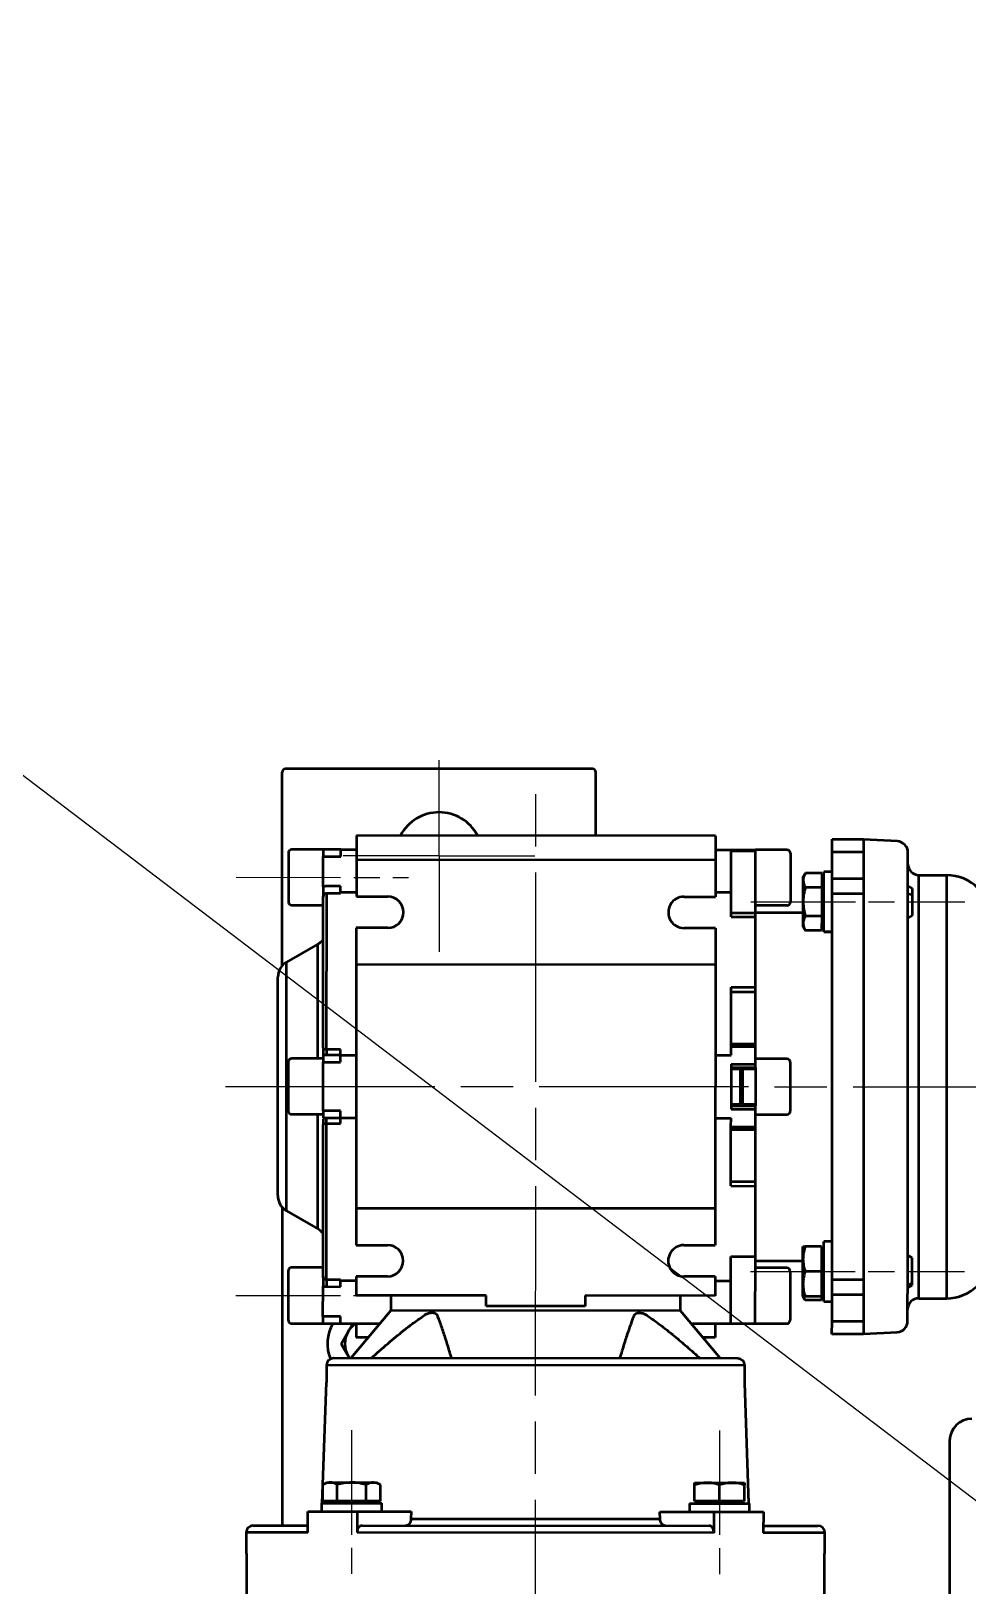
# Model space of a CAD drawing. Header units: millimetres. Extents: x 32504 to 36677, y 41990 to 42879.
# Drawn here: x 32698.2 to 32751.9, y 42175.8 to 42265 of the extents above; entities that cross this region are included whole.
import ezdxf

# ---------------------------------------------------------------- set-up
doc = ezdxf.new("R2010")
doc.units = ezdxf.units.MM
doc.linetypes.add('AM_ISO08W050', pattern=[18, 12, -1.5, 3, -1.5])
doc.linetypes.add('AM_ISO08W050x2', pattern=[9, 6, -0.75, 1.5, -0.75])
for name, color, linetype, lineweight in [('AM_5', 3, 'Continuous', 25), ('Duong_tam', 4, 'AM_ISO08W050', 25), ('Net_dam', 7, 'Continuous', 50)]:
    doc.layers.add(name, color=color, linetype=linetype, lineweight=lineweight)

msp = doc.modelspace()

# ---------------------------------------------------------------- linework, layer by layer
at = {"layer": 'AM_5'}
msp.add_line((32641.5954, 42265.0027), (32760.4211, 42174.5214), dxfattribs=at)
at = {"layer": 'Duong_tam', "linetype": 'AM_ISO08W050x2'}
for p, q in [((32721.5527, 42217.666), (32721.5527, 42223.166)), ((32721.5527, 42217.666), (32716.0527, 42217.666)), ((32721.5527, 42217.666), (32727.0527, 42217.666)), ((32721.5527, 42217.666), (32721.5527, 42212.166)), ((32709.91, 42216.434), (32719.81, 42216.4289)), ((32739.4411, 42215.0254), (32751.7117, 42215.0191)), ((32739.4302, 42193.8122), (32751.7008, 42193.8059)), ((32709.8976, 42192.434), (32721.7976, 42192.4279)), ((32716.5403, 42184.6987), (32716.5403, 42175.8306)), ((32737.6439, 42184.6879), (32737.6439, 42175.8197))]:
    msp.add_line(p, q, dxfattribs=at)
at = {"layer": 'Duong_tam'}
for p, q in [((32727.0576, 42114.7015), (32727.1128, 42221.8251)), ((32709.3038, 42204.4343), (32828.2788, 42204.373))]:
    msp.add_line(p, q, dxfattribs=at)
at = {"layer": 'Net_dam'}
for p, q in [((32712.5527, 42211.3567), (32712.5527, 42222.466)), ((32730.3527, 42222.666), (32712.7527, 42222.666)), ((32730.5527, 42218.8234), (32730.5527, 42222.466)), ((32716.8112, 42218.8304), (32716.8105, 42217.4304)), ((32737.4112, 42218.8198), (32716.8112, 42218.8304)), ((32737.4112, 42218.8198), (32737.4105, 42217.4198)), ((32744.1107, 42217.8983), (32744.1111, 42218.6164)), ((32744.1111, 42218.6164), (32745.9111, 42218.6155)), ((32745.9111, 42218.6155), (32745.9107, 42217.8974)), ((32747.8493, 42218.5005), (32745.9111, 42218.6031)), ((32712.9107, 42217.8325), (32712.9093, 42215.0325)), ((32712.9107, 42217.8325), (32712.9103, 42217.1325)), ((32714.9108, 42218.0314), (32713.1108, 42218.0324)), ((32714.9097, 42215.8878), (32714.9106, 42217.6314)), ((32714.9108, 42218.0314), (32714.9106, 42217.6314)), ((32714.9106, 42217.6314), (32715.9106, 42217.6309)), ((32715.9108, 42218.0309), (32714.9108, 42218.0314)), ((32715.9106, 42217.6309), (32715.9108, 42218.0309)), ((32715.9108, 42218.0309), (32716.8108, 42218.0304)), ((32737.4108, 42218.0198), (32738.3108, 42218.0194)), ((32738.3089, 42214.3959), (32738.3108, 42217.9479)), ((32738.3108, 42217.9479), (32738.3108, 42218.0194)), ((32738.3108, 42218.0194), (32739.7108, 42218.0186)), ((32738.3108, 42217.9479), (32739.7108, 42217.9472)), ((32739.7089, 42214.3951), (32739.7108, 42217.9472)), ((32741.5108, 42218.0177), (32739.7108, 42218.0186)), ((32739.7108, 42217.9472), (32739.7108, 42218.0186)), ((32741.7107, 42217.8176), (32741.71, 42216.4176)), ((32744.1101, 42216.7424), (32744.1107, 42217.8983)), ((32744.1107, 42217.8983), (32745.9107, 42217.8974)), ((32745.9106, 42217.6708), (32745.9099, 42216.3418)), ((32745.9107, 42217.8974), (32745.9106, 42217.6708)), ((32748.4491, 42214.7175), (32748.4507, 42217.8661)), ((32716.8105, 42217.4304), (32716.8094, 42215.3304)), ((32737.4105, 42217.4198), (32716.8105, 42217.4304)), ((32737.4105, 42217.4198), (32737.4094, 42215.3198)), ((32742.5696, 42216.6736), (32742.4418, 42216.4526)), ((32743.5056, 42216.6731), (32742.5696, 42216.6736)), ((32743.5056, 42216.6731), (32743.5051, 42215.8482)), ((32743.6309, 42213.2987), (32743.6326, 42216.7504)), ((32744.1102, 42216.7502), (32743.6326, 42216.7504)), ((32744.1099, 42216.3427), (32744.1101, 42216.7424)), ((32749.0725, 42192.2694), (32749.0851, 42216.5582)), ((32749.0851, 42216.5582), (32750.6726, 42216.5574)), ((32750.6726, 42216.5574), (32750.66, 42192.2686)), ((32715.9097, 42215.9222), (32715.1097, 42215.9226)), ((32715.9095, 42215.5293), (32715.9097, 42215.9222)), ((32741.71, 42216.4176), (32741.7093, 42215.0176)), ((32742.4411, 42215.0238), (32742.4417, 42216.2612)), ((32742.4417, 42216.2612), (32742.4418, 42216.4526)), ((32743.5051, 42215.8482), (32742.5691, 42215.8487)), ((32743.5051, 42215.8482), (32743.5043, 42214.1984)), ((32743.6324, 42216.3091), (32743.5054, 42216.3092)), ((32744.1095, 42215.478), (32744.1099, 42216.3427)), ((32745.9099, 42216.3418), (32744.1099, 42216.3427)), ((32745.9099, 42216.3418), (32745.9095, 42215.4771)), ((32748.7121, 42215.8013), (32748.4497, 42215.9435)), ((32748.7119, 42215.4109), (32748.7121, 42215.8013)), ((32713.1092, 42214.8324), (32714.9092, 42214.8314)), ((32714.9049, 42206.6314), (32714.9094, 42215.3112)), ((32714.9244, 42215.3944), (32714.9094, 42215.3112)), ((32714.9105, 42215.3551), (32714.9242, 42215.394)), ((32715.1049, 42206.5561), (32715.1095, 42215.5298)), ((32715.1095, 42215.5298), (32715.9095, 42215.5293)), ((32715.9095, 42215.5866), (32716.8095, 42215.5862)), ((32716.8094, 42215.3304), (32718.6094, 42215.3295)), ((32735.6094, 42215.3208), (32737.4094, 42215.3198)), ((32737.4095, 42215.5755), (32738.3095, 42215.5751)), ((32741.5092, 42214.8177), (32739.7092, 42214.8186)), ((32742.4405, 42213.7865), (32742.4411, 42215.0238)), ((32744.0981, 42193.3547), (32744.1095, 42215.478)), ((32745.9095, 42215.4771), (32744.1095, 42215.478)), ((32745.9095, 42215.4771), (32745.8981, 42193.3538)), ((32748.7119, 42215.4109), (32748.4495, 42215.4821)), ((32748.7113, 42214.24), (32748.7119, 42215.4109)), ((32738.3088, 42214.1753), (32738.3089, 42214.3959)), ((32738.3088, 42214.1753), (32739.7088, 42214.1746)), ((32738.3089, 42214.3959), (32739.7089, 42214.3951)), ((32739.7067, 42210.1206), (32739.7088, 42214.1746)), ((32739.7088, 42214.1746), (32739.7089, 42214.3951)), ((32739.709, 42214.4186), (32742.4408, 42214.4172)), ((32743.5043, 42214.1984), (32742.5683, 42214.1989)), ((32743.5043, 42214.1984), (32743.5039, 42213.3735)), ((32748.4385, 42194.1108), (32748.4491, 42214.7175)), ((32748.4488, 42214.098), (32748.7113, 42214.24)), ((32716.8085, 42213.5304), (32716.8074, 42211.4304)), ((32718.6085, 42213.5295), (32716.8085, 42213.5304)), ((32737.4085, 42213.5198), (32735.6085, 42213.5208)), ((32737.4085, 42213.5198), (32737.4074, 42211.4198)), ((32742.4404, 42213.5951), (32742.4405, 42213.7865)), ((32742.4404, 42213.5951), (32742.5679, 42213.374)), ((32743.5039, 42213.3735), (32742.5679, 42213.374)), ((32743.5041, 42213.7374), (32743.6311, 42213.7374)), ((32743.6309, 42213.2987), (32744.1084, 42213.2984)), ((32744.1084, 42213.2984), (32743.6309, 42213.2987)), ((32714.608, 42212.6048), (32712.8075, 42211.5665)), ((32714.6046, 42206.0316), (32714.608, 42212.6048)), ((32712.8001, 42197.2985), (32712.8075, 42211.5665)), ((32716.8074, 42211.4304), (32716.8002, 42197.4305)), ((32737.4074, 42211.4198), (32716.8074, 42211.4304)), ((32737.4074, 42211.4198), (32737.4002, 42197.4198)), ((32712.3006, 42198.1648), (32712.307, 42210.7007)), ((32738.3051, 42206.8793), (32738.3066, 42209.8599)), ((32738.3066, 42209.8599), (32738.3067, 42210.1213)), ((32738.3066, 42209.8599), (32739.7066, 42209.8591)), ((32738.3067, 42210.1213), (32739.7067, 42210.1206)), ((32739.7051, 42206.8786), (32739.7066, 42209.8591)), ((32739.7066, 42209.8591), (32739.7067, 42210.1206)), ((32738.3047, 42206.2194), (32738.305, 42206.7261)), ((32738.305, 42206.7261), (32738.3051, 42206.8793)), ((32738.305, 42206.7261), (32739.705, 42206.7254)), ((32738.3051, 42206.8793), (32739.7051, 42206.8786)), ((32739.705, 42206.7254), (32739.7051, 42206.8786)), ((32714.9046, 42206.0314), (32713.1046, 42206.0324)), ((32714.9197, 42206.6021), (32714.9042, 42206.5369)), ((32714.9047, 42206.2314), (32714.9045, 42205.8314)), ((32715.9047, 42206.2309), (32714.9047, 42206.2314)), ((32714.9198, 42206.6021), (32714.9049, 42206.6314)), ((32715.9049, 42206.5557), (32715.1049, 42206.5561)), ((32715.9045, 42205.8309), (32715.9047, 42206.2309)), ((32715.9047, 42206.2309), (32715.9049, 42206.5557)), ((32715.9047, 42206.2309), (32716.8047, 42206.2304)), ((32737.4047, 42206.2198), (32738.3047, 42206.2194)), ((32739.7045, 42205.7186), (32739.705, 42206.7254)), ((32741.5046, 42206.0177), (32739.7046, 42206.0186)), ((32712.9045, 42205.8325), (32712.9032, 42203.22)), ((32714.9038, 42204.4314), (32714.9045, 42205.8314)), ((32714.9045, 42205.8314), (32715.9045, 42205.8309)), ((32738.3045, 42205.7194), (32738.3031, 42203.1194)), ((32738.8449, 42205.4191), (32738.3043, 42205.4194)), ((32738.3044, 42205.5194), (32739.7044, 42205.5186)), ((32738.3045, 42205.7194), (32739.7045, 42205.7186)), ((32738.8444, 42204.4191), (32738.8449, 42205.4191)), ((32738.9542, 42205.2296), (32738.8449, 42205.4191)), ((32738.9543, 42205.419), (32738.9533, 42203.419)), ((32739.7043, 42205.4186), (32738.9543, 42205.419)), ((32739.7044, 42205.5186), (32739.7032, 42203.3186)), ((32739.7044, 42205.5186), (32739.7045, 42205.7186)), ((32741.7045, 42205.8176), (32741.7031, 42203.0176)), ((32714.9031, 42203.0314), (32714.9038, 42204.4314)), ((32738.8439, 42203.4191), (32738.8444, 42204.4191)), ((32738.9538, 42204.419), (32738.8444, 42204.4191)), ((32712.9032, 42203.22), (32712.9031, 42203.0325)), ((32738.3032, 42203.3194), (32739.7032, 42203.3186)), ((32738.3033, 42203.4194), (32738.8439, 42203.4191)), ((32738.8439, 42203.4191), (32738.9534, 42203.6085)), ((32738.9533, 42203.419), (32739.7033, 42203.4186)), ((32739.7031, 42203.1186), (32739.7032, 42203.3186)), ((32713.103, 42202.8324), (32714.903, 42202.8314)), ((32714.5996, 42196.2584), (32714.603, 42202.8316)), ((32714.9021, 42202.3259), (32714.9174, 42202.2607)), ((32714.9031, 42203.0314), (32714.9029, 42202.6314)), ((32714.9029, 42202.6314), (32715.9029, 42202.6309)), ((32715.9031, 42203.0309), (32714.9031, 42203.0314)), ((32715.0981, 42193.3329), (32715.1027, 42202.3065)), ((32715.1027, 42202.3065), (32715.9027, 42202.3061)), ((32715.9027, 42202.3061), (32715.9029, 42202.6309)), ((32715.9029, 42202.6309), (32715.9031, 42203.0309)), ((32715.9029, 42202.6309), (32716.8029, 42202.6305)), ((32737.4029, 42202.6198), (32738.3029, 42202.6194)), ((32738.3026, 42202.1126), (32738.3029, 42202.6194)), ((32738.3031, 42203.1194), (32739.7031, 42203.1186)), ((32739.7026, 42202.1119), (32739.7031, 42203.1186)), ((32739.703, 42202.8186), (32741.503, 42202.8177)), ((32714.8982, 42193.5516), (32714.9027, 42202.2314)), ((32714.9027, 42202.2314), (32714.9176, 42202.2608)), ((32738.301, 42198.9789), (32738.3025, 42201.9594)), ((32738.3025, 42201.9594), (32738.3026, 42202.1126)), ((32738.3025, 42201.9594), (32739.7025, 42201.9587)), ((32738.3026, 42202.1126), (32739.7026, 42202.1119)), ((32739.701, 42198.9782), (32739.7025, 42201.9587)), ((32739.7025, 42201.9587), (32739.7026, 42202.1119)), ((32738.3009, 42198.7174), (32738.301, 42198.9789)), ((32738.3009, 42198.7174), (32739.7009, 42198.7167)), ((32738.301, 42198.9789), (32739.701, 42198.9782)), ((32739.6988, 42194.6627), (32739.7009, 42198.7167)), ((32739.7009, 42198.7167), (32739.701, 42198.9782)), ((32712.5527, 42197.5005), (32712.5527, 42179.2326)), ((32712.8001, 42197.2985), (32714.5996, 42196.2584)), ((32716.8002, 42197.4305), (32716.7991, 42195.3305)), ((32737.4002, 42197.4198), (32716.8002, 42197.4305)), ((32737.4002, 42197.4198), (32737.3991, 42195.3198)), ((32716.7991, 42195.3305), (32718.5991, 42195.3295)), ((32735.5991, 42195.3208), (32737.3991, 42195.3198)), ((32742.4305, 42194.525), (32742.4309, 42195.2394)), ((32743.4945, 42195.2388), (32742.5585, 42195.2393)), ((32743.4945, 42195.2388), (32743.4938, 42193.8101)), ((32743.6199, 42192.0828), (32743.6217, 42195.5372)), ((32744.0992, 42195.537), (32743.6217, 42195.5372)), ((32738.2968, 42190.8908), (32738.2987, 42194.4429)), ((32738.2987, 42194.4429), (32738.2988, 42194.6635)), ((32738.2988, 42194.6635), (32739.6988, 42194.6627)), ((32739.6968, 42190.8901), (32739.6987, 42194.4422)), ((32739.6986, 42194.4187), (32742.4305, 42194.4172)), ((32739.6987, 42194.4422), (32739.6988, 42194.6627)), ((32742.4298, 42193.0963), (32742.4305, 42194.525)), ((32743.6215, 42195.0959), (32743.4945, 42195.096)), ((32748.7012, 42194.5881), (32748.4388, 42194.7303)), ((32748.7005, 42193.1314), (32748.7012, 42194.5881)), ((32712.8983, 42193.8325), (32712.8969, 42191.0325)), ((32714.8984, 42194.0314), (32713.0984, 42194.0324)), ((32714.9129, 42193.4689), (32714.8993, 42193.5077)), ((32716.7982, 42193.5305), (32716.7976, 42192.4305)), ((32718.5982, 42193.5295), (32716.7982, 42193.5305)), ((32737.3982, 42193.5198), (32735.5982, 42193.5208)), ((32737.3982, 42193.5198), (32737.3976, 42192.4198)), ((32741.4984, 42194.0177), (32739.6984, 42194.0187)), ((32741.6983, 42193.8176), (32741.6969, 42191.0176)), ((32743.4938, 42193.8101), (32742.5578, 42193.8106)), ((32743.4938, 42193.8101), (32743.4931, 42192.3813)), ((32744.0977, 42192.4901), (32744.0981, 42193.3547)), ((32744.0981, 42193.3547), (32745.8981, 42193.3538)), ((32745.8981, 42193.3538), (32745.8977, 42192.4891)), ((32748.4369, 42190.9622), (32748.4385, 42194.1108)), ((32714.897, 42191.2314), (32714.8979, 42192.9751)), ((32715.0979, 42192.94), (32715.8979, 42192.9396)), ((32715.8981, 42193.3325), (32715.0981, 42193.3329)), ((32715.8979, 42192.9396), (32715.8981, 42193.3325)), ((32716.7981, 42193.2747), (32715.8981, 42193.2752)), ((32738.298, 42193.2637), (32737.398, 42193.2641)), ((32742.4294, 42192.3819), (32742.4298, 42193.0963)), ((32743.4931, 42192.5242), (32743.6201, 42192.5242)), ((32744.0974, 42192.0904), (32744.0977, 42192.4901)), ((32744.0977, 42192.4901), (32745.8977, 42192.4891)), ((32745.8977, 42192.4891), (32745.897, 42191.1601)), ((32748.7005, 42193.1314), (32748.4379, 42193.0085)), ((32748.4379, 42192.8848), (32748.7004, 42193.0268)), ((32748.7004, 42193.0268), (32748.7005, 42193.1314)), ((32718.7972, 42191.5705), (32716.4958, 42188.8306)), ((32724.2604, 42192.4266), (32716.7976, 42192.4305)), ((32718.7976, 42192.4294), (32718.7972, 42191.5705)), ((32735.3972, 42191.5619), (32718.7972, 42191.5705)), ((32724.2601, 42191.8266), (32724.2604, 42192.4266)), ((32729.9346, 42191.8237), (32724.2601, 42191.8266)), ((32729.9349, 42192.4237), (32729.9346, 42191.8237)), ((32737.3976, 42192.4198), (32729.9349, 42192.4237)), ((32735.3972, 42191.5619), (32735.3976, 42192.4209)), ((32737.6958, 42188.8197), (32735.3972, 42191.5619)), ((32742.4294, 42192.3819), (32742.5569, 42192.1608)), ((32743.4929, 42192.1603), (32742.5569, 42192.1608)), ((32743.4931, 42192.3813), (32742.557, 42192.3818)), ((32743.4931, 42192.3813), (32743.4929, 42192.1603)), ((32743.6199, 42192.0828), (32744.0974, 42192.0826)), ((32744.0968, 42190.9344), (32744.0974, 42192.0904)), ((32749.0725, 42192.2694), (32750.66, 42192.2686)), ((32713.0968, 42190.8324), (32714.8968, 42190.8314)), ((32714.897, 42191.2314), (32714.8968, 42190.8314)), ((32714.8968, 42190.8314), (32715.8968, 42190.8309)), ((32715.897, 42191.2309), (32714.897, 42191.2314)), ((32715.8968, 42190.8309), (32715.897, 42191.2309)), ((32715.8968, 42190.8309), (32718.175, 42190.8297)), ((32715.9324, 42189.666), (32716.6048, 42190.8306)), ((32716.7968, 42190.8305), (32716.7964, 42190.0305)), ((32736.0186, 42190.8205), (32738.2968, 42190.8194)), ((32737.3968, 42190.8198), (32737.3964, 42190.0198)), ((32738.2968, 42190.8194), (32738.2968, 42190.8908)), ((32738.2968, 42190.8194), (32739.6968, 42190.8187)), ((32739.6968, 42190.8187), (32739.6968, 42190.8901)), ((32739.6968, 42190.8187), (32741.4968, 42190.8177)), ((32744.0965, 42190.2164), (32744.0968, 42190.9344)), ((32745.8968, 42190.9335), (32744.0968, 42190.9344)), ((32745.8968, 42190.9335), (32745.8965, 42190.2155)), ((32745.897, 42191.1601), (32745.8968, 42190.9335)), ((32717.5033, 42190.0301), (32716.7964, 42190.0305)), ((32737.3964, 42190.0198), (32736.6895, 42190.0202)), ((32745.8965, 42190.2155), (32744.0965, 42190.2164)), ((32745.8965, 42190.2278), (32747.8348, 42190.3284)), ((32716.4147, 42188.8306), (32715.9324, 42189.666)), ((32716.3375, 42188.9644), (32716.4253, 42188.8306)), ((32715.0956, 42188.4313), (32715.095, 42187.4313)), ((32739.0956, 42188.419), (32715.0956, 42188.4313)), ((32738.6958, 42188.8192), (32715.4958, 42188.8311)), ((32739.095, 42187.419), (32739.0956, 42188.419)), ((32714.8497, 42180.509), (32715.095, 42187.4313)), ((32739.3332, 42180.4964), (32739.095, 42187.419)), ((32750.8463, 42184.094), (32750.8286, 42149.804)), ((32714.89, 42180.636), (32714.8904, 42181.572)), ((32715.1115, 42181.6995), (32714.8904, 42181.572)), ((32715.1115, 42181.6995), (32715.303, 42181.6994)), ((32715.303, 42181.6994), (32716.5403, 42181.6987)), ((32715.7148, 42180.6355), (32715.7153, 42181.5716)), ((32716.5403, 42181.6987), (32717.7776, 42181.6981)), ((32717.3646, 42180.6347), (32717.3651, 42181.5707)), ((32717.7776, 42181.6981), (32717.969, 42181.698)), ((32718.19, 42181.5703), (32717.969, 42181.698)), ((32718.1895, 42180.6343), (32718.19, 42181.5703)), ((32736.2146, 42180.625), (32736.2151, 42181.561)), ((32736.2151, 42181.6886), (32736.9295, 42181.6882)), ((32736.9295, 42181.6882), (32738.3583, 42181.6875)), ((32737.6433, 42180.6242), (32737.6438, 42181.5603)), ((32738.3583, 42181.6875), (32739.0726, 42181.6871)), ((32739.0721, 42180.6235), (32739.0726, 42181.5595)), ((32714.0239, 42178.8319), (32714.0245, 42180.0319)), ((32714.0245, 42180.0319), (32715.0505, 42180.0314)), ((32714.8125, 42180.509), (32714.8122, 42180.0315)), ((32714.8125, 42180.509), (32718.2669, 42180.5072)), ((32715.7148, 42180.6355), (32714.89, 42180.636)), ((32715.0505, 42180.0314), (32715.664, 42180.031)), ((32715.2539, 42180.6358), (32715.2538, 42180.5088)), ((32715.664, 42180.031), (32716.853, 42180.0304)), ((32717.3646, 42180.6347), (32715.7148, 42180.6355)), ((32716.853, 42180.0304), (32716.8524, 42178.8304)), ((32716.853, 42180.0304), (32719.9536, 42180.0288)), ((32718.1895, 42180.6343), (32717.3646, 42180.6347)), ((32717.8255, 42180.5074), (32717.8256, 42180.6345)), ((32718.2666, 42180.0297), (32718.2669, 42180.5072)), ((32719.9536, 42180.0288), (32719.943, 42179.6149)), ((32734.239, 42179.6075), (32734.2289, 42180.0215)), ((32734.2289, 42180.0215), (32737.3295, 42180.0199)), ((32735.9161, 42180.4981), (32735.9158, 42180.0206)), ((32735.9161, 42180.4981), (32739.3705, 42180.4963)), ((32737.6433, 42180.6242), (32736.2146, 42180.625)), ((32736.3575, 42180.6249), (32736.3574, 42180.4979)), ((32736.5297, 42180.4978), (32736.5297, 42180.6248)), ((32737.3289, 42178.8199), (32737.3295, 42180.0199)), ((32737.3295, 42180.0199), (32738.5184, 42180.0193)), ((32739.0721, 42180.6235), (32737.6433, 42180.6242)), ((32738.5184, 42180.0193), (32739.1319, 42180.0189)), ((32738.9291, 42180.4966), (32738.9292, 42180.6236)), ((32739.1319, 42180.0189), (32740.1579, 42180.0184)), ((32739.3702, 42180.0188), (32739.3705, 42180.4963)), ((32740.1579, 42180.0184), (32740.1573, 42178.8184)), ((32710.8908, 42179.2335), (32714.0241, 42179.2319)), ((32717.1375, 42179.2303), (32737.0441, 42179.22)), ((32719.943, 42179.6149), (32734.239, 42179.6075)), ((32740.1575, 42179.2184), (32743.2908, 42179.2168)), ((32710.4906, 42178.8337), (32710.49, 42177.6337)), ((32714.0239, 42178.8319), (32710.4906, 42178.8337)), ((32737.3289, 42178.8199), (32716.8524, 42178.8304)), ((32743.6906, 42178.8166), (32740.1573, 42178.8184)), ((32743.69, 42177.6166), (32743.6906, 42178.8166)), ((32710.5114, 42177.6337), (32710.5108, 42176.3637)), ((32743.6429, 42127.731), (32743.6686, 42177.6166)), ((32710.5057, 42176.3637), (32710.4965, 42158.5837))]:
    msp.add_line(p, q, dxfattribs=at)
for centre, radius, start, end in [((32712.7527, 42222.466), 0.2, 90, 180), ((32730.3527, 42222.466), 0.2, 0, 90), ((32721.5527, 42217.666), 2.5, 27.66718, 152.273771), ((32747.8157, 42217.8664), 0.635, 359.970475, 86.970475), ((32713.1107, 42217.8324), 0.2, 89.970475, 179.970475), ((32741.5107, 42217.8177), 0.2, 359.970475, 89.970475), ((32749.0854, 42217.1932), 0.635, 179.970475, 269.970475), ((32750.6712, 42214.0174), 2.54, 359.970475, 89.970475), ((32713.1093, 42215.0324), 0.2, 179.970475, 269.970475), ((32718.609, 42214.4295), 0.9, 269.970475, 89.970475), ((32735.609, 42214.4208), 0.9, 89.970475, 269.970475), ((32741.5093, 42215.0177), 0.2, 269.970475, 359.970475), ((32714.1085, 42213.4711), 1, 299.970475, 323.100578), ((32713.307, 42210.7002), 1, 119.970475, 179.970475), ((32713.1045, 42205.8324), 0.2, 89.970475, 179.970475), ((32741.5045, 42205.8177), 0.2, 359.970475, 89.970475), ((32713.1031, 42203.0324), 0.2, 179.970475, 269.970475), ((32741.5031, 42203.0177), 0.2, 269.970475, 359.970475), ((32713.3006, 42198.1643), 1, 179.970475, 239.970475), ((32714.0991, 42195.3926), 1, 36.840373, 59.970475), ((32718.5986, 42194.4295), 0.9, 269.970475, 89.970475), ((32735.5986, 42194.4208), 0.9, 89.970475, 269.970475), ((32750.6613, 42194.8086), 2.54, 269.970475, 359.970475), ((32713.0983, 42193.8324), 0.2, 89.970475, 179.970475), ((32741.4983, 42193.8177), 0.2, 359.970475, 89.970475), ((32749.0722, 42191.6344), 0.635, 89.970475, 179.970475), ((32713.0969, 42191.0324), 0.2, 179.970475, 269.970475), ((32717.5527, 42189.666), 2.4, 150.95704, 201.414726), ((32717.5527, 42189.666), 1.4032, 123.917152, 150), ((32741.4969, 42191.0177), 0.2, 269.970475, 359.970475), ((32747.8019, 42190.9625), 0.635, 272.970475, 359.970475), ((32717.5527, 42189.666), 1.4032, 150, 210), ((32715.4956, 42188.4311), 0.4, 89.970475, 179.970475), ((32738.6956, 42188.4192), 0.4, 359.970475, 89.970475), ((32752.1163, 42184.0934), 1.27, 89.970475, 179.970475), ((32710.8906, 42178.8335), 0.4, 89.970475, 179.970475), ((32743.2906, 42178.8168), 0.4, 359.970475, 89.970475)]:
    msp.add_arc(centre, radius, start, end, dxfattribs=at)
for centre, major_axis, start_param, end_param in [((32715.0574, 42215.6218), (0.4146, 0.0746), 1.3195905, 1.8063315), ((32715.0459, 42193.2409), (0.4145, -0.075), 4.4768538, 4.9635948)]:
    msp.add_ellipse(centre, major_axis=major_axis, ratio=0.702905, start_param=start_param, end_param=end_param, dxfattribs=at)
for points, knots in [([(32742.5696, 42216.6736), (32742.5283, 42216.5947), (32742.4574, 42216.4593), (32742.4464, 42216.3196), (32742.4417, 42216.2612)], [0, 0, 0, 0, 0.5819524, 1, 1, 1, 1]), ([(32714.9097, 42215.8878), (32714.9097, 42215.8516), (32714.9096, 42215.7791), (32714.9096, 42215.6512), (32714.9095, 42215.4791), (32714.9094, 42215.3763), (32714.9094, 42215.3112)], [0, 0, 0, 0, 0.1487426, 0.2975133, 0.5551227, 1, 1, 1, 1]), ([(32742.5691, 42215.8487), (32742.5278, 42215.691), (32742.4569, 42215.4201), (32742.4458, 42215.1407), (32742.4411, 42215.0238)], [0, 0, 0, 0, 0.5819524, 1, 1, 1, 1]), ([(32742.4417, 42216.2612), (32742.4492, 42216.1864), (32742.4632, 42216.0466), (32742.5355, 42215.9115), (32742.5691, 42215.8487)], [0, 0, 0, 0, 0.5352511, 1, 1, 1, 1]), ([(32714.9094, 42215.3112), (32714.9122, 42215.3395), (32714.9178, 42215.395), (32714.9559, 42215.4567), (32714.9972, 42215.4941), (32715.0328, 42215.5146), (32715.0707, 42215.5274), (32715.0967, 42215.529), (32715.1095, 42215.5298)], [0, 0, 0, 0, 0.26512643, 0.52010269, 0.64763444, 0.76941219, 0.88647193, 1, 1, 1, 1]), ([(32742.4411, 42215.0238), (32742.4485, 42214.8742), (32742.4625, 42214.5947), (32742.5347, 42214.3245), (32742.5683, 42214.1989)], [0, 0, 0, 0, 0.5352511, 1, 1, 1, 1]), ([(32742.5683, 42214.1989), (32742.527, 42214.1201), (32742.4562, 42213.9846), (32742.4451, 42213.8449), (32742.4405, 42213.7865)], [0, 0, 0, 0, 0.5819524, 1, 1, 1, 1]), ([(32742.4405, 42213.7865), (32742.4479, 42213.7117), (32742.4619, 42213.5719), (32742.5342, 42213.4368), (32742.5679, 42213.374)], [0, 0, 0, 0, 0.5352511, 1, 1, 1, 1]), ([(32714.9049, 42206.5367), (32714.9049, 42206.4834), (32714.9048, 42206.3799), (32714.9048, 42206.2882), (32714.9047, 42206.2461), (32714.9047, 42206.2417), (32714.9047, 42206.2408)], [0, 0, 0, 0, 0.3807304, 0.7390142, 0.9459249, 1, 1, 1, 1]), ([(32715.1049, 42206.5561), (32715.0917, 42206.5564), (32715.0651, 42206.557), (32715.0272, 42206.5613), (32714.9919, 42206.5681), (32714.9521, 42206.5807), (32714.9246, 42206.5925), (32714.9198, 42206.6021), (32714.9198, 42206.6021)], [0, 0, 0, 0, 0.1586571, 0.320352, 0.4811442, 0.6516286, 0.9990684, 1, 1, 1, 1]), ([(32715.1049, 42206.5561), (32715.1049, 42206.5116), (32715.1048, 42206.4226), (32715.1048, 42206.3185), (32715.1047, 42206.2549), (32715.1047, 42206.2465), (32715.1047, 42206.2438)], [0, 0, 0, 0, 0.2878466, 0.5756931, 0.8635397, 1, 1, 1, 1]), ([(32714.9028, 42202.5658), (32714.9028, 42202.5387), (32714.9028, 42202.4773), (32714.9027, 42202.3803), (32714.9027, 42202.326)], [0, 0, 0, 0, 0.44078113, 1, 1, 1, 1]), ([(32714.9176, 42202.2608), (32714.9176, 42202.2608), (32714.9224, 42202.2703), (32714.9501, 42202.2822), (32714.9903, 42202.2948), (32715.026, 42202.3015), (32715.0638, 42202.3057), (32715.0899, 42202.3063), (32715.1027, 42202.3065)], [0, 0, 0, 0, 0.0014355, 0.3479036, 0.5211969, 0.6866715, 0.8457352, 1, 1, 1, 1]), ([(32715.1027, 42202.3065), (32715.1027, 42202.3502), (32715.1028, 42202.4374), (32715.1028, 42202.5209), (32715.1028, 42202.5459), (32715.1028, 42202.5489)], [0, 0, 0, 0, 0.4680787, 0.9361573, 1, 1, 1, 1]), ([(32742.5585, 42195.2393), (32742.5172, 42195.1028), (32742.4463, 42194.8682), (32742.4352, 42194.6262), (32742.4305, 42194.525)], [0, 0, 0, 0, 0.5819524, 1, 1, 1, 1]), ([(32742.4309, 42195.2394), (32742.4384, 42195.2394), (32742.4525, 42195.2394), (32742.5249, 42195.2393), (32742.5585, 42195.2393)], [0, 0, 0, 0, 0.5352511, 1, 1, 1, 1]), ([(32742.4305, 42194.525), (32742.438, 42194.3954), (32742.4519, 42194.1534), (32742.5242, 42193.9193), (32742.5578, 42193.8106)], [0, 0, 0, 0, 0.5352511, 1, 1, 1, 1]), ([(32714.8982, 42193.5516), (32714.8982, 42193.4866), (32714.8981, 42193.3838), (32714.898, 42193.2117), (32714.898, 42193.0837), (32714.8979, 42193.0113), (32714.8979, 42192.9751)], [0, 0, 0, 0, 0.4448772, 0.7024867, 0.8512574, 1, 1, 1, 1]), ([(32715.0981, 42193.3329), (32715.0849, 42193.3337), (32715.0583, 42193.3354), (32715.0203, 42193.3486), (32714.9853, 42193.3691), (32714.9444, 42193.4063), (32714.9065, 42193.4679), (32714.901, 42193.5234), (32714.8982, 42193.5516)], [0, 0, 0, 0, 0.1167846, 0.2358053, 0.3541616, 0.4796521, 0.7353963, 1, 1, 1, 1]), ([(32742.5578, 42193.8106), (32742.5165, 42193.6741), (32742.4456, 42193.4395), (32742.4345, 42193.1974), (32742.4298, 42193.0963)], [0, 0, 0, 0, 0.5819524, 1, 1, 1, 1]), ([(32742.4298, 42193.0963), (32742.4373, 42192.9667), (32742.4512, 42192.7246), (32742.5235, 42192.4906), (32742.557, 42192.3818)], [0, 0, 0, 0, 0.5352511, 1, 1, 1, 1]), ([(32742.557, 42192.3818), (32742.5158, 42192.3818), (32742.445, 42192.3819), (32742.434, 42192.3819), (32742.4294, 42192.3819)], [0, 0, 0, 0, 0.5819524, 1, 1, 1, 1]), ([(32742.4631, 42192.3819), (32742.4648, 42192.3713), (32742.4765, 42192.2961), (32742.5198, 42192.2233), (32742.5569, 42192.1608)], [0, 0, 0, 0, 0.140504, 1, 1, 1, 1]), ([(32717.6646, 42188.83), (32717.9833, 42189.1167), (32718.5901, 42189.6625), (32719.4351, 42190.3577), (32720.169, 42190.9213), (32720.6122, 42191.2261), (32720.826, 42191.3732)], [0, 0, 0, 0, 0.31610672, 0.60172604, 0.80782509, 1, 1, 1, 1]), ([(32720.826, 42191.3732), (32720.8844, 42191.3949), (32721, 42191.4379), (32721.1604, 42191.4561), (32721.3027, 42191.4378), (32721.3751, 42191.3947), (32721.4116, 42191.3729)], [0, 0, 0, 0, 0.2526177, 0.5, 0.7473823, 1, 1, 1, 1]), ([(32721.4116, 42191.3729), (32721.485, 42191.1827), (32721.6385, 42190.7841), (32721.8509, 42190.1529), (32722.0595, 42189.4949), (32722.1895, 42189.056), (32722.2571, 42188.8276)], [0, 0, 0, 0, 0.2469127, 0.5172525, 0.7488849, 1, 1, 1, 1]), ([(32731.9344, 42188.8227), (32732.02, 42189.1095), (32732.1828, 42189.6555), (32732.4094, 42190.351), (32732.6063, 42190.9149), (32732.7251, 42191.2199), (32732.7825, 42191.367)], [0, 0, 0, 0, 0.3161067, 0.601726, 0.8078251, 1, 1, 1, 1]), ([(32732.7825, 42191.367), (32732.8191, 42191.3888), (32732.8915, 42191.4318), (32733.0338, 42191.45), (32733.1942, 42191.4317), (32733.3098, 42191.3885), (32733.3681, 42191.3667)], [0, 0, 0, 0, 0.2526177, 0.5, 0.7473823, 1, 1, 1, 1]), ([(32733.3681, 42191.3667), (32733.642, 42191.1764), (32734.2158, 42190.7777), (32735.0092, 42190.1462), (32735.7886, 42189.4879), (32736.2743, 42189.0487), (32736.5269, 42188.8203)], [0, 0, 0, 0, 0.24691272, 0.51725247, 0.7488849, 1, 1, 1, 1]), ([(32715.303, 42181.6994), (32715.2281, 42181.6919), (32715.0884, 42181.6779), (32714.9532, 42181.6056), (32714.8904, 42181.572)], [0, 0, 0, 0, 0.5352511, 1, 1, 1, 1]), ([(32715.7153, 42181.5716), (32715.6365, 42181.6128), (32715.5011, 42181.6837), (32715.3614, 42181.6948), (32715.303, 42181.6994)], [0, 0, 0, 0, 0.5819524, 1, 1, 1, 1]), ([(32716.5403, 42181.6987), (32716.3907, 42181.6913), (32716.1111, 42181.6774), (32715.8409, 42181.6051), (32715.7153, 42181.5716)], [0, 0, 0, 0, 0.5352511, 1, 1, 1, 1]), ([(32717.3651, 42181.5707), (32717.2075, 42181.612), (32716.9366, 42181.6829), (32716.6571, 42181.6941), (32716.5403, 42181.6987)], [0, 0, 0, 0, 0.5819524, 1, 1, 1, 1]), ([(32717.7776, 42181.6981), (32717.7028, 42181.6906), (32717.563, 42181.6766), (32717.4279, 42181.6043), (32717.3651, 42181.5707)], [0, 0, 0, 0, 0.5352511, 1, 1, 1, 1]), ([(32718.19, 42181.5703), (32718.1112, 42181.6115), (32717.9758, 42181.6824), (32717.836, 42181.6935), (32717.7776, 42181.6981)], [0, 0, 0, 0, 0.5819524, 1, 1, 1, 1]), ([(32736.2151, 42181.561), (32736.2151, 42181.6022), (32736.2151, 42181.673), (32736.2151, 42181.684), (32736.2151, 42181.6886)], [0, 0, 0, 0, 0.5819524, 1, 1, 1, 1]), ([(32736.9295, 42181.6882), (32736.7999, 42181.6808), (32736.5579, 42181.6669), (32736.3238, 42181.5946), (32736.2151, 42181.561)], [0, 0, 0, 0, 0.5352511, 1, 1, 1, 1]), ([(32737.6438, 42181.5603), (32737.5073, 42181.6015), (32737.2727, 42181.6725), (32737.0307, 42181.6836), (32736.9295, 42181.6882)], [0, 0, 0, 0, 0.5819524, 1, 1, 1, 1]), ([(32738.3583, 42181.6875), (32738.2287, 42181.68), (32737.9866, 42181.6661), (32737.7526, 42181.5938), (32737.6438, 42181.5603)], [0, 0, 0, 0, 0.5352511, 1, 1, 1, 1]), ([(32739.0726, 42181.5595), (32738.936, 42181.6008), (32738.7014, 42181.6717), (32738.4594, 42181.6829), (32738.3583, 42181.6875)], [0, 0, 0, 0, 0.5819524, 1, 1, 1, 1]), ([(32739.0726, 42181.6871), (32739.0726, 42181.6796), (32739.0726, 42181.6656), (32739.0726, 42181.5932), (32739.0726, 42181.5595)], [0, 0, 0, 0, 0.5352511, 1, 1, 1, 1]), ([(32717.1375, 42179.2303), (32717.1004, 42179.2244), (32717.0261, 42179.2126), (32716.9461, 42179.1347), (32716.8985, 42179.0528), (32716.8624, 42178.9597), (32716.8564, 42178.8817), (32716.8524, 42178.8304)], [0, 0, 0, 0, 0.2498055, 0.4995284, 0.6295739, 0.7564877, 1, 1, 1, 1]), ([(32719.943, 42179.6149), (32719.9375, 42179.5636), (32719.9265, 42179.4609), (32719.8593, 42179.3338), (32719.7659, 42179.2459), (32719.6929, 42179.2346), (32719.6564, 42179.229)], [0, 0, 0, 0, 0.2497706, 0.4996629, 0.7497385, 1, 1, 1, 1]), ([(32734.5252, 42179.2213), (32734.4887, 42179.227), (32734.4157, 42179.2384), (32734.3225, 42179.3264), (32734.2553, 42179.4535), (32734.2445, 42179.5562), (32734.239, 42179.6075)], [0, 0, 0, 0, 0.25026152, 0.50033713, 0.75022939, 1, 1, 1, 1]), ([(32737.3289, 42178.8199), (32737.3249, 42178.8712), (32737.3189, 42178.9492), (32737.283, 42179.0423), (32737.2355, 42179.1243), (32737.1555, 42179.2022), (32737.0812, 42179.2141), (32737.0441, 42179.22)], [0, 0, 0, 0, 0.2435059, 0.3704212, 0.5004716, 0.7501946, 1, 1, 1, 1])]:
    msp.add_open_spline(points, degree=3, knots=knots, dxfattribs=at)
msp.add_open_spline([(32715.0981, 42193.3329), (32715.0981, 42193.3197), (32715.0981, 42193.2932), (32715.098, 42193.1994), (32715.098, 42193.0783), (32715.0979, 42192.9861), (32715.0979, 42192.94)], degree=3, dxfattribs=at)

doc.saveas('drawing.dxf')
